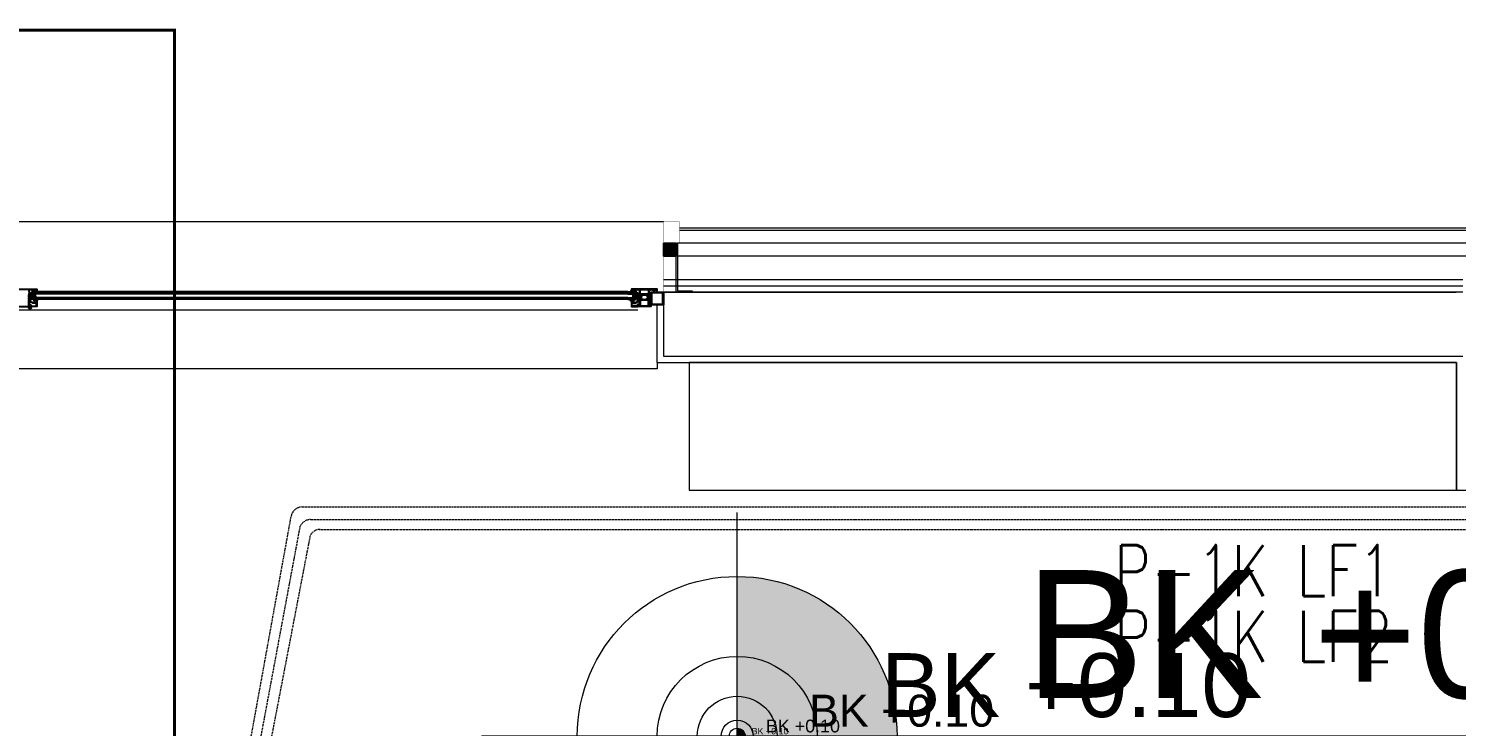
# Model space of a CAD drawing. Extents: x -9059 to 11889, y -1514 to 6575.
# Drawn here: x 2025.5 to 2472.1, y 3649.9 to 3868.4 of the extents above; entities that cross this region are included whole.
import ezdxf
from ezdxf.enums import TextEntityAlignment as Align

# ---------------------------------------------------------------- set-up
doc = ezdxf.new("R2010")
doc.units = 0
doc.header["$LTSCALE"] = 25
doc.header["$MEASUREMENT"] = 0
for name, pattern in [('DOT2', [0.125, 0, -0.125]), ('HIDDEN', [0.375, 0.25, -0.125]), ('HIDDEN2', [4.7625, 3.175, -1.5875])]:
    doc.linetypes.add(name, pattern=pattern)
doc.layers.get('0').update_dxf_attribs({"color": 9, "lineweight": 9})
for name, color, linetype, lineweight in [('00', 9, 'Continuous', 9), ('05', 9, 'Continuous', 9), ('06D', 9, 'Continuous', 9), ('10', 9, 'Continuous', 9), ('14', 9, 'Continuous', 9), ('15', 9, 'Continuous', 9), ('20', 9, 'DOT2', 9), ('21', 9, 'Continuous', 9), ('21 @ 1 (1)', 9, 'Continuous', 9), ('21 @ 10 (1)', 9, 'Continuous', 9), ('21 @ 10 (2)', 9, 'Continuous', 9), ('21 @ 2 (1)', 9, 'Continuous', 9), ('21 @ 20', 9, 'Continuous', 9), ('21 @ 5 (1)', 9, 'Continuous', 9), ('21 @ 5 (2)', 9, 'Continuous', 9), ('32-ekipman', 8, 'Continuous', 9), ('33', 9, 'BATTING', 9), ('40A', 9, 'Continuous', 9), ('E-YAZI', 7, 'Continuous', 30)]:
    doc.layers.add(name, color=color, linetype=linetype, lineweight=lineweight)
doc.styles.add('Arial', font='arial.ttf', dxfattribs={"height": 2.5})
doc.styles.add('E-YAZI', font='txttw.shx')
doc.linetypes.add('BATTING', pattern='A,0.0001,-0.1,[134,ltypeshp.shx,S=0.1,R=0,X=-0.1,Y=0],-0.2,[134,ltypeshp.shx,S=0.1,R=180,X=0.1,Y=0],-0.1', length=0.4001)

# ---------------------------------------------------------------- blocks, each defined once
blk = doc.blocks.new('0a_elevationtarget-p')
h = blk.add_hatch(color=256)
h.paths.add_polyline_path([(2.5, 0, 0.414214), (0, 2.5), (0, 0)])
h.paths.add_polyline_path([(0, 0), (-2.5, 0, 0.414214), (0, -2.5)])
blk.add_line((0, -3.5), (0, 3.5))
blk.add_lwpolyline([(16.605, 0), (-4, 0)])
blk.add_circle((0, 0), 2.5)
at = {"layer": '40A'}
blk.add_lwpolyline([(-2.5, 0), (2.5, 0)], dxfattribs=at)
at = {"style": 'Arial'}
blk.add_attdef('BITMISKOT', text='', height=2, dxfattribs=at).set_placement((4.5, 0), align=Align.BOTTOM_LEFT)
blk.add_attdef('KABAKOT', text='', height=2, dxfattribs=at).set_placement((4.5, -0.592), align=Align.TOP_LEFT)
blk = doc.blocks.new('*U1269')
at = {"layer": '21 @ 1 (1)'}
blk.add_blockref('0a_elevationtarget-p', (2247.09, 3646.88), dxfattribs=at).add_auto_attribs({'BITMISKOT': 'BK +0.10', 'KABAKOT': 'KK -0.25'})
at = {"layer": '21 @ 10 (1)', "xscale": 10, "yscale": 10, "zscale": 10}
blk.add_blockref('0a_elevationtarget-p', (2247.09, 3646.88), dxfattribs=at).add_auto_attribs({'BITMISKOT': 'BK +0.10', 'KABAKOT': 'KK -0.25'})
at = {"layer": '21 @ 10 (2)', "xscale": 10, "yscale": 10, "zscale": 10}
blk.add_blockref('0a_elevationtarget-p', (2247.09, 3646.88), dxfattribs=at).add_auto_attribs({'BITMISKOT': 'BK +0.10', 'KABAKOT': 'KK -0.25'})
at = {"layer": '21 @ 2 (1)', "xscale": 2, "yscale": 2, "zscale": 2}
blk.add_blockref('0a_elevationtarget-p', (2247.09, 3646.88), dxfattribs=at).add_auto_attribs({'BITMISKOT': 'BK +0.10', 'KABAKOT': 'KK -0.25'})
at = {"layer": '21 @ 20', "xscale": 20, "yscale": 20, "zscale": 20}
blk.add_blockref('0a_elevationtarget-p', (2247.09, 3646.88), dxfattribs=at).add_auto_attribs({'BITMISKOT': 'BK +0.10', 'KABAKOT': 'KK -0.25'})
at = {"layer": '21 @ 5 (1)', "xscale": 5, "yscale": 5, "zscale": 5}
blk.add_blockref('0a_elevationtarget-p', (2247.09, 3646.88), dxfattribs=at).add_auto_attribs({'BITMISKOT': 'BK +0.10', 'KABAKOT': 'KK -0.25'})
at = {"layer": '21 @ 5 (2)', "xscale": 5, "yscale": 5, "zscale": 5}
blk.add_blockref('0a_elevationtarget-p', (2247.09, 3646.88), dxfattribs=at).add_auto_attribs({'BITMISKOT': 'BK +0.10', 'KABAKOT': 'KK -0.25'})
blk = doc.blocks.new('p-mek-zemin')
at = {"layer": '20', "linetype": 'HIDDEN', "lineweight": 0, "ltscale": 0.5}
for p, q in [((-67180.4, -54356.2), (-63520, -54356.2)), ((-67154.3, -54395.6), (-63520, -54395.6)), ((-67126.9, -54426.2), (-63520, -54426.2))]:
    blk.add_line(p, q, dxfattribs=at)
for points in [[(-67601.9, -56520.7), (-67215.3, -54388.7)], [(-67586, -56561.9), (-67186.1, -54415.9)], [(-67564.6, -56581.9), (-67154.1, -54443.9)]]:
    blk.add_lwpolyline(points, dxfattribs=at)
for centre, end in [((-67180.4, -54391.2), 175.8832), ((-67154.3, -54430.6), 155.1932), ((-67123.7, -54461.2), 150.2945)]:
    blk.add_arc(centre, 35, 90, end, dxfattribs=at)
blk = doc.blocks.new('p-s-profil')
at = {"layer": '10'}
blk.add_lwpolyline([(9, 15.3), (4.6, 15.3), (4.6, 0.4), (0, 0.4), (0, 0), (5, 0), (5, 14.9), (9, 14.9), (9, 15.3)], dxfattribs=at)
blk.add_lwpolyline([(9, 15.3), (4.6, 15.3), (4.6, 0.4), (0, 0.4), (0, 0), (5, 0), (5, 14.9), (9, 14.9), (9, 15.3)], dxfattribs=at)
blk = doc.blocks.new('p-kutu_profil_40x40')
h = blk.add_hatch(color=256)
h.dxf.hatch_style = 1
h.paths.add_polyline_path([(0, 0), (4, 0), (4, 4), (0, 4)])
h = blk.add_hatch(color=255)
h.dxf.hatch_style = 1
h.paths.add_polyline_path([(0, 0), (4, 0), (4, 4), (0, 4)])
blk.add_lwpolyline([(0, 0), (4, 0), (4, 4), (0, 4)], close=True)
at = {"layer": '10'}
for points in [[(0, 4), (4, 4), (4, 0), (0, 0)], [(0, 4), (4, 4), (4, 0), (0, 0)], [(0, 0), (4, 0), (4, 4), (0, 4)], [(0.3, 3.7), (3.7, 3.7), (3.7, 0.3), (0.3, 0.3)], [(0.3, 3.7), (3.7, 3.7), (3.7, 0.3), (0.3, 0.3)]]:
    blk.add_lwpolyline(points, close=True, dxfattribs=at)
blk = doc.blocks.new('p-dolay-porschee')
blk.add_lwpolyline([(0, 0), (100, 0), (100, -100), (0, -100)], close=True)

msp = doc.modelspace()

# ---------------------------------------------------------------- hatches: boundary and pattern name
at = {"layer": '06D', "lineweight": 25, "ltscale": 0.5}
h = msp.add_hatch(dxfattribs=at)
h.set_pattern_fill('ANSI31', color=256, scale=0.05, style=0)
h.set_pattern_definition([(225, (56.79522, -248.68422), (0.1122532015, -0.1122532015), [])])
h.paths.add_polyline_path([(2027.39, 3784.18), (2027.57, 3784.36, 0.203536), (2027.61, 3784.43), (2027.61, 3784.51, 0.380587), (2027.52, 3784.61, -0.061836), (2026.26, 3784.92, -0.189764), (2026.21, 3784.97), (2026.01, 3785.39, 0.285747), (2025.93, 3785.45), (2025.64, 3785.45, 0.414214), (2025.62, 3785.43), (2025.62, 3785.34, 0.414214), (2025.64, 3785.32), (2025.85, 3785.32, -0.414214), (2025.89, 3785.29), (2025.89, 3785.1, -0.414214), (2025.86, 3785.07), (2025.78, 3785.07, -0.414214), (2025.76, 3785.1), (2025.76, 3785.13, 0.414214), (2025.73, 3785.16), (2025.66, 3785.16, 0.296563), (2025.64, 3785.15), (2025.58, 3785.01, 0.104779), (2025.57, 3784.94), (2025.57, 3784.86, -0.081633), (2025.57, 3783.88), (2025.57, 3783.8, 0.104779), (2025.58, 3783.73), (2025.64, 3783.59, 0.296563), (2025.66, 3783.58), (2025.73, 3783.58, 0.414214), (2025.76, 3783.61), (2025.76, 3783.65, -0.414214), (2025.78, 3783.67), (2025.86, 3783.67, -0.414214), (2025.89, 3783.65), (2025.89, 3783.59, 0.414214), (2025.91, 3783.56), (2026.01, 3783.56, 0.328426), (2026.05, 3783.6), (2026.27, 3784.3, -0.309555), (2026.29, 3784.32), (2027.1, 3784.37, 0.394287), (2027.12, 3784.39, -0.364538), (2027.16, 3784.44, -0.068684), (2027.46, 3784.45, -0.950368), (2027.46, 3784.41, 0.000002), (2027.46, 3784.41), (2027.3, 3784.26, 0.999219)])
h.paths.add_polyline_path([(2025.96, 3784.51), (2025.96, 3784.85, 0.414214), (2025.93, 3784.88), (2025.8, 3784.88, 0.414214), (2025.77, 3784.85), (2025.77, 3784.51, 0.414214), (2025.8, 3784.48), (2025.93, 3784.48, 0.414214)], flags=16)
h.paths.add_polyline_path([(2025.93, 3784.26), (2025.8, 3784.26, 0.414214), (2025.77, 3784.23), (2025.77, 3783.89, 0.414214), (2025.8, 3783.86), (2025.93, 3783.86, 0.414214), (2025.96, 3783.89), (2025.96, 3784.23, 0.414214)], flags=16)
h = msp.add_hatch(dxfattribs=at)
h.set_pattern_fill('ANSI31', color=256, scale=0.05, style=0)
h.set_pattern_definition([(315, (61.20478, -248.68422), (-0.1122532015, -0.1122532015), [])])
h.paths.add_polyline_path([(2027.39, 3784.18), (2027.57, 3784.36, 0.203536), (2027.61, 3784.43), (2027.61, 3784.51, 0.380587), (2027.52, 3784.61, -0.061836), (2026.26, 3784.92, -0.189764), (2026.21, 3784.97), (2026.01, 3785.39, 0.285747), (2025.93, 3785.45), (2025.64, 3785.45, 0.414214), (2025.62, 3785.43), (2025.62, 3785.34, 0.414214), (2025.64, 3785.32), (2025.85, 3785.32, -0.414214), (2025.89, 3785.29), (2025.89, 3785.1, -0.414214), (2025.86, 3785.07), (2025.78, 3785.07, -0.414214), (2025.76, 3785.1), (2025.76, 3785.13, 0.414214), (2025.73, 3785.16), (2025.66, 3785.16, 0.296563), (2025.64, 3785.15), (2025.58, 3785.01, 0.104779), (2025.57, 3784.94), (2025.57, 3784.86, -0.081633), (2025.57, 3783.88), (2025.57, 3783.8, 0.104779), (2025.58, 3783.73), (2025.64, 3783.59, 0.296563), (2025.66, 3783.58), (2025.73, 3783.58, 0.414214), (2025.76, 3783.61), (2025.76, 3783.65, -0.414214), (2025.78, 3783.67), (2025.86, 3783.67, -0.414214), (2025.89, 3783.65), (2025.89, 3783.59, 0.414214), (2025.91, 3783.56), (2026.01, 3783.56, 0.328426), (2026.05, 3783.6), (2026.27, 3784.3, -0.309555), (2026.29, 3784.32), (2027.1, 3784.37, 0.394287), (2027.12, 3784.39, -0.364538), (2027.16, 3784.44, -0.068684), (2027.46, 3784.45, -0.950368), (2027.46, 3784.41, 0.000002), (2027.46, 3784.41), (2027.3, 3784.26, 0.999219)])
h.paths.add_polyline_path([(2025.96, 3784.51), (2025.96, 3784.85, 0.414214), (2025.93, 3784.88), (2025.8, 3784.88, 0.414214), (2025.77, 3784.85), (2025.77, 3784.51, 0.414214), (2025.8, 3784.48), (2025.93, 3784.48, 0.414214)], flags=16)
h.paths.add_polyline_path([(2025.93, 3784.26), (2025.8, 3784.26, 0.414214), (2025.77, 3784.23), (2025.77, 3783.89, 0.414214), (2025.8, 3783.86), (2025.93, 3783.86, 0.414214), (2025.96, 3783.89), (2025.96, 3784.23, 0.414214)], flags=16)
h = msp.add_hatch(dxfattribs=at)
h.set_pattern_fill('ANSI31', color=256, scale=0.05, angle=450, style=0)
h.set_pattern_definition([(225, (68.3354, 133.83068), (-0.1122532015, 0.1122532015), [])])
edge = h.paths.add_edge_path(flags=16)
edge.add_arc((2214.68, 3786.36), 0.025, 270, 360)
edge.add_line((2214.7, 3786.36), (2214.7, 3786.46))
edge.add_arc((2214.68, 3786.46), 0.025, 0, 90)
edge.add_line((2214.68, 3786.49), (2214.5, 3786.49))
edge.add_arc((2214.5, 3786.46), 0.025, 90, 180)
edge.add_line((2214.47, 3786.46), (2214.47, 3786.36))
edge.add_arc((2214.5, 3786.36), 0.025, 180, 270)
edge.add_line((2214.5, 3786.34), (2214.68, 3786.34))
edge = h.paths.add_edge_path()
edge.add_arc((2214.87, 3786.37), 0.035, 180, 270, ccw=False)
edge.add_line((2214.84, 3786.37), (2214.84, 3786.45))
edge.add_arc((2214.85, 3786.45), 0.015, 137.8308, 180, ccw=False)
edge.add_line((2214.84, 3786.46), (2214.88, 3786.5))
edge.add_arc((2214.85, 3786.53), 0.04, 316.3869, 422.9563)
edge.add_line((2214.87, 3786.56), (2214.78, 3786.61))
edge.add_arc((2214.7, 3786.45), 0.175, 62.9563, 90)
edge.add_line((2214.7, 3786.63), (2214.47, 3786.63))
edge.add_arc((2214.47, 3786.45), 0.175, 90, 117.0437)
edge.add_line((2214.39, 3786.61), (2214.3, 3786.56))
edge.add_arc((2214.32, 3786.53), 0.04, 117.0437, 223.6131)
edge.add_line((2214.29, 3786.5), (2214.33, 3786.46))
edge.add_arc((2214.32, 3786.45), 0.015, 0, 42.1692, ccw=False)
edge.add_line((2214.34, 3786.45), (2214.34, 3786.37))
edge.add_arc((2214.3, 3786.37), 0.035, 270, 360, ccw=False)
edge.add_line((2214.3, 3786.33), (2214.02, 3786.33))
edge.add_arc((2214.02, 3786.29), 0.04, 90, 180)
edge.add_line((2213.98, 3786.29), (2213.98, 3786.15))
edge.add_arc((2214.03, 3786.15), 0.05, 180, 220.0348)
edge.add_line((2213.99, 3786.11), (2214.37, 3785.58))
edge.add_arc((2214.4, 3785.61), 0.04, 220.0348, 393.0043)
edge.add_line((2214.43, 3785.63), (2214.11, 3786.13))
edge.add_arc((2214.16, 3786.17), 0.06, 33.8544, 213.0043, ccw=False)
edge.add_line((2214.21, 3786.2), (2215.05, 3786.2))
edge.add_arc((2215.05, 3786.24), 0.04, 270, 360)
edge.add_line((2215.09, 3786.24), (2215.09, 3786.29))
edge.add_arc((2215.05, 3786.29), 0.04, 360, 450)
edge.add_line((2215.05, 3786.33), (2214.87, 3786.33))
h = msp.add_hatch(dxfattribs=at)
h.set_pattern_fill('ANSI31', color=256, scale=0.05, style=0)
h.set_pattern_definition([(225, (250.79522, -248.68329), (0.1122532015, -0.1122532015), [])])
h.paths.add_polyline_path([(2214.73, 3784.18), (2214.54, 3784.36, -0.203536), (2214.51, 3784.43), (2214.51, 3784.51, -0.380587), (2214.6, 3784.61, 0.061836), (2215.86, 3784.92, 0.189764), (2215.91, 3784.97), (2216.1, 3785.4, -0.285747), (2216.19, 3785.45), (2216.48, 3785.45, -0.414214), (2216.5, 3785.43), (2216.5, 3785.34, -0.414214), (2216.48, 3785.32), (2216.27, 3785.32, 0.414214), (2216.23, 3785.29), (2216.23, 3785.1, 0.414214), (2216.26, 3785.07), (2216.34, 3785.07, 0.414214), (2216.36, 3785.1), (2216.36, 3785.13, -0.414214), (2216.39, 3785.16), (2216.46, 3785.16, -0.296563), (2216.47, 3785.15), (2216.53, 3785.01, -0.104779), (2216.55, 3784.94), (2216.55, 3784.86, 0.081633), (2216.55, 3783.88), (2216.55, 3783.8, -0.104779), (2216.53, 3783.73), (2216.47, 3783.59, -0.296563), (2216.46, 3783.58), (2216.39, 3783.58, -0.414214), (2216.36, 3783.61), (2216.36, 3783.65, 0.414214), (2216.34, 3783.67), (2216.26, 3783.67, 0.414214), (2216.23, 3783.65), (2216.23, 3783.59, -0.414214), (2216.21, 3783.56), (2216.11, 3783.56, -0.328426), (2216.06, 3783.6), (2215.84, 3784.3, 0.309555), (2215.82, 3784.32), (2215.02, 3784.37, -0.394287), (2215, 3784.39, 0.364538), (2214.96, 3784.44, 0.068684), (2214.66, 3784.45, 0.950368), (2214.66, 3784.41, -0.000002), (2214.66, 3784.41), (2214.81, 3784.26, -0.999219)])
h.paths.add_polyline_path([(2216.16, 3784.51), (2216.16, 3784.85, -0.414214), (2216.19, 3784.88), (2216.32, 3784.88, -0.414214), (2216.35, 3784.85), (2216.35, 3784.51, -0.414214), (2216.32, 3784.48), (2216.19, 3784.48, -0.414214)], flags=16)
h.paths.add_polyline_path([(2216.19, 3784.26), (2216.32, 3784.26, -0.414214), (2216.35, 3784.23), (2216.35, 3783.89, -0.414214), (2216.32, 3783.86), (2216.19, 3783.86, -0.414214), (2216.16, 3783.89), (2216.16, 3784.23, -0.414214)], flags=16)

# ---------------------------------------------------------------- linework, layer by layer
at = {"layer": '00'}
msp.add_lwpolyline([(2474.06, 3785.87), (2224.06, 3785.87), (2224.06, 3765.87), (2474.06, 3765.87), (2474.06, 3765.87)], dxfattribs=at)
at = {"layer": '06D'}
for points in [[(2224.06, 3807.87), (1824.06, 3807.87)], [(2974.06, 3801.17), (2228.46, 3801.17)], [(2974.06, 3797.17), (2228.46, 3797.17)], [(2224.06, 3789.87), (2474.06, 3789.87)], [(2220.84, 3785.87), (2471.97, 3785.87)], [(1831.78, 3780.34), (2215.99, 3780.34)], [(2222.06, 3763.87), (2222.06, 3761.87), (1826.06, 3761.87), (1826.06, 3763.87)]]:
    msp.add_lwpolyline(points, dxfattribs=at)
at = {"layer": '06D', "lineweight": 25, "ltscale": 0.5}
for points in [[(2025.57, 3783.88, 0.081633), (2025.57, 3784.86), (2025.57, 3784.94, -0.104779), (2025.58, 3785.01), (2025.64, 3785.15, -0.296563), (2025.66, 3785.16), (2025.73, 3785.16, -0.414214), (2025.76, 3785.13), (2025.76, 3785.1, 0.414214), (2025.78, 3785.07), (2025.86, 3785.07, 0.414214), (2025.89, 3785.1), (2025.89, 3785.29, 0.414214), (2025.85, 3785.32), (2025.64, 3785.32, -0.414214), (2025.62, 3785.34), (2025.62, 3785.43, -0.414214), (2025.64, 3785.45), (2025.93, 3785.45, -0.285747), (2026.01, 3785.39), (2026.21, 3784.97, 0.189764), (2026.26, 3784.92, 0.061836), (2027.52, 3784.61, -0.380587), (2027.61, 3784.51), (2027.61, 3784.43, -0.203536), (2027.57, 3784.36), (2027.39, 3784.18, -0.999219), (2027.3, 3784.26), (2027.46, 3784.41, 0.950364), (2027.46, 3784.45, 0.068684), (2027.16, 3784.44, 0.364538), (2027.12, 3784.39, -0.394287), (2027.1, 3784.37), (2026.29, 3784.32, 0.309555), (2026.27, 3784.3), (2026.05, 3783.6, -0.328426), (2026.01, 3783.56), (2025.91, 3783.56, -0.414214), (2025.89, 3783.59), (2025.89, 3783.65, 0.414214), (2025.86, 3783.67), (2025.78, 3783.67, 0.414214), (2025.76, 3783.65), (2025.76, 3783.61, -0.414214), (2025.73, 3783.58), (2025.66, 3783.58, -0.296563), (2025.64, 3783.59), (2025.58, 3783.73, -0.104779), (2025.57, 3783.8), (2025.57, 3783.88)], [(2025.57, 3783.88, 0.081633), (2025.57, 3784.86), (2025.57, 3784.94, -0.104779), (2025.58, 3785.01), (2025.64, 3785.15, -0.296563), (2025.66, 3785.16), (2025.73, 3785.16, -0.414214), (2025.76, 3785.13), (2025.76, 3785.1, 0.414214), (2025.78, 3785.07), (2025.86, 3785.07, 0.414214), (2025.89, 3785.1), (2025.89, 3785.29, 0.414214), (2025.85, 3785.32), (2025.64, 3785.32, -0.414214), (2025.62, 3785.34), (2025.62, 3785.43, -0.414214), (2025.64, 3785.45), (2025.93, 3785.45, -0.285747), (2026.01, 3785.39), (2026.21, 3784.97, 0.189764), (2026.26, 3784.92, 0.061836), (2027.52, 3784.61, -0.380587), (2027.61, 3784.51), (2027.61, 3784.43, -0.203536), (2027.57, 3784.36), (2027.39, 3784.18, -0.999219), (2027.3, 3784.26), (2027.46, 3784.41, 0.950364), (2027.46, 3784.45, 0.068684), (2027.16, 3784.44, 0.364538), (2027.12, 3784.39, -0.394287), (2027.1, 3784.37), (2026.29, 3784.32, 0.309555), (2026.27, 3784.3), (2026.05, 3783.6, -0.328426), (2026.01, 3783.56), (2025.91, 3783.56, -0.414214), (2025.89, 3783.59), (2025.89, 3783.65, 0.414214), (2025.86, 3783.67), (2025.78, 3783.67, 0.414214), (2025.76, 3783.65), (2025.76, 3783.61, -0.414214), (2025.73, 3783.58), (2025.66, 3783.58, -0.296563), (2025.64, 3783.59), (2025.58, 3783.73, -0.104779), (2025.57, 3783.8), (2025.57, 3783.88)], [(2028.08, 3786.35, 0.220745), (2028.39, 3785.75, -0.651907), (2028.34, 3785.68, -0.176952), (2028.05, 3786, 0.281357), (2027.9, 3786.09), (2027.82, 3786.09), (2027.81, 3786.09), (2027.8, 3786.09), (2027.79, 3786.08), (2027.79, 3786.08), (2027.78, 3786.08), (2027.77, 3786.07), (2027.77, 3786.07), (2027.76, 3786.06), (2027.76, 3786.05), (2027.76, 3786.04), (2027.76, 3785.96), (2027.76, 3785.96), (2027.76, 3785.96), (2027.76, 3785.95), (2027.75, 3785.95), (2027.75, 3785.95), (2027.75, 3785.95), (2027.75, 3785.94), (2027.74, 3785.94), (2027.74, 3785.94), (2027.66, 3785.94), (2027.65, 3785.94), (2027.65, 3785.94), (2027.65, 3785.94), (2027.65, 3785.95), (2027.64, 3785.95), (2027.64, 3785.95), (2027.64, 3785.95), (2027.64, 3785.96), (2027.64, 3785.96), (2027.64, 3786.04), (2027.64, 3786.04), (2027.64, 3786.05), (2027.63, 3786.06), (2027.63, 3786.07), (2027.62, 3786.07), (2027.62, 3786.08), (2027.61, 3786.08), (2027.6, 3786.08), (2027.59, 3786.09), (2027.58, 3786.09), (2027.57, 3786.08), (2027.57, 3786.08), (2027.56, 3786.08), (2027.55, 3786.07), (2027.55, 3786.07), (2027.54, 3786.06), (2027.54, 3786.05), (2027.54, 3786.04), (2027.54, 3785.96), (2027.54, 3785.96), (2027.54, 3785.96), (2027.54, 3785.95), (2027.53, 3785.95), (2027.53, 3785.95), (2027.53, 3785.95), (2027.53, 3785.94), (2027.52, 3785.94), (2027.52, 3785.94), (2027.44, 3785.94), (2027.43, 3785.94), (2027.43, 3785.94), (2027.43, 3785.94), (2027.43, 3785.95), (2027.42, 3785.95), (2027.42, 3785.95), (2027.42, 3785.95), (2027.42, 3785.96), (2027.42, 3785.96), (2027.42, 3786.04), (2027.42, 3786.04), (2027.42, 3786.05), (2027.41, 3786.06), (2027.41, 3786.07), (2027.4, 3786.07), (2027.4, 3786.08), (2027.39, 3786.08), (2027.38, 3786.08), (2027.37, 3786.09), (2027.36, 3786.09), (2027.35, 3786.08), (2027.35, 3786.08), (2027.34, 3786.08), (2027.33, 3786.07), (2027.33, 3786.07), (2027.32, 3786.06), (2027.32, 3786.05), (2027.32, 3786.04), (2027.32, 3785.96), (2027.32, 3785.96), (2027.32, 3785.96), (2027.32, 3785.95), (2027.31, 3785.95), (2027.31, 3785.95), (2027.31, 3785.95), (2027.31, 3785.94), (2027.3, 3785.94), (2027.3, 3785.94), (2027.22, 3785.94), (2027.21, 3785.94), (2027.21, 3785.94), (2027.21, 3785.94), (2027.21, 3785.95), (2027.2, 3785.95), (2027.2, 3785.95), (2027.2, 3785.95), (2027.2, 3785.96), (2027.2, 3785.96), (2027.2, 3786.04), (2027.2, 3786.04), (2027.2, 3786.05), (2027.19, 3786.06), (2027.19, 3786.07), (2027.18, 3786.07), (2027.18, 3786.08), (2027.17, 3786.08), (2027.16, 3786.08), (2027.15, 3786.09), (2027.14, 3786.09), (2027.13, 3786.08), (2027.13, 3786.08), (2027.12, 3786.08), (2027.11, 3786.07), (2027.11, 3786.07), (2027.1, 3786.06), (2027.1, 3786.05), (2027.1, 3786.04), (2027.1, 3785.96), (2027.1, 3785.96), (2027.1, 3785.96), (2027.1, 3785.95), (2027.09, 3785.95), (2027.09, 3785.95), (2027.09, 3785.95), (2027.09, 3785.94), (2027.08, 3785.94), (2027.08, 3785.94), (2027, 3785.94), (2026.99, 3785.94), (2026.99, 3785.94), (2026.99, 3785.94), (2026.99, 3785.95), (2026.98, 3785.95), (2026.98, 3785.95), (2026.98, 3785.95), (2026.98, 3785.96), (2026.98, 3785.96), (2026.98, 3786.3, -0.414214), (2027.01, 3786.33), (2027.24, 3786.33, 0.414214), (2027.27, 3786.36), (2027.27, 3786.42, 0.291535), (2027.26, 3786.44), (2027.21, 3786.46, -0.613042), (2027.21, 3786.52), (2027.33, 3786.59, -0.127095), (2027.39, 3786.6), (2027.59, 3786.6, -0.127095), (2027.65, 3786.59), (2027.76, 3786.53, -0.585233), (2027.76, 3786.46), (2027.71, 3786.44, 0.167811), (2027.71, 3786.42), (2027.71, 3786.36, 0.414214), (2027.74, 3786.33), (2028.03, 3786.33), (2028.03, 3786.39, -0.394677), (2028.08, 3786.35)], [(2213.93, 3786.35, -0.220745), (2213.62, 3785.75, 0.651907), (2213.67, 3785.68, 0.176952), (2213.96, 3786, -0.281357), (2214.11, 3786.09), (2214.19, 3786.09), (2214.2, 3786.09), (2214.21, 3786.09), (2214.22, 3786.09), (2214.22, 3786.08), (2214.23, 3786.08), (2214.24, 3786.07), (2214.24, 3786.07), (2214.25, 3786.06), (2214.25, 3786.05), (2214.25, 3786.04), (2214.25, 3785.96), (2214.25, 3785.96), (2214.25, 3785.96), (2214.25, 3785.95), (2214.26, 3785.95), (2214.26, 3785.95), (2214.26, 3785.95), (2214.26, 3785.94), (2214.27, 3785.94), (2214.27, 3785.94), (2214.35, 3785.94), (2214.36, 3785.94), (2214.36, 3785.94), (2214.36, 3785.94), (2214.36, 3785.95), (2214.37, 3785.95), (2214.37, 3785.95), (2214.37, 3785.95), (2214.37, 3785.96), (2214.37, 3785.96), (2214.37, 3786.04), (2214.37, 3786.05), (2214.37, 3786.05), (2214.38, 3786.06), (2214.38, 3786.07), (2214.39, 3786.07), (2214.39, 3786.08), (2214.4, 3786.08), (2214.41, 3786.09), (2214.42, 3786.09), (2214.43, 3786.09), (2214.44, 3786.09), (2214.44, 3786.08), (2214.45, 3786.08), (2214.46, 3786.07), (2214.46, 3786.07), (2214.47, 3786.06), (2214.47, 3786.05), (2214.47, 3786.04), (2214.47, 3785.96), (2214.47, 3785.96), (2214.47, 3785.96), (2214.47, 3785.95), (2214.48, 3785.95), (2214.48, 3785.95), (2214.48, 3785.95), (2214.48, 3785.94), (2214.49, 3785.94), (2214.49, 3785.94), (2214.57, 3785.94), (2214.58, 3785.94), (2214.58, 3785.94), (2214.58, 3785.94), (2214.58, 3785.95), (2214.59, 3785.95), (2214.59, 3785.95), (2214.59, 3785.95), (2214.59, 3785.96), (2214.59, 3785.96), (2214.59, 3786.04), (2214.59, 3786.05), (2214.59, 3786.05), (2214.6, 3786.06), (2214.6, 3786.07), (2214.61, 3786.07), (2214.61, 3786.08), (2214.62, 3786.08), (2214.63, 3786.09), (2214.64, 3786.09), (2214.65, 3786.09), (2214.66, 3786.09), (2214.66, 3786.08), (2214.67, 3786.08), (2214.68, 3786.07), (2214.68, 3786.07), (2214.69, 3786.06), (2214.69, 3786.05), (2214.69, 3786.04), (2214.69, 3785.96), (2214.69, 3785.96), (2214.69, 3785.96), (2214.69, 3785.95), (2214.7, 3785.95), (2214.7, 3785.95), (2214.7, 3785.95), (2214.7, 3785.94), (2214.71, 3785.94), (2214.71, 3785.94), (2214.79, 3785.94), (2214.8, 3785.94), (2214.8, 3785.94), (2214.8, 3785.94), (2214.8, 3785.95), (2214.81, 3785.95), (2214.81, 3785.95), (2214.81, 3785.95), (2214.81, 3785.96), (2214.81, 3785.96), (2214.81, 3786.04), (2214.81, 3786.05), (2214.81, 3786.05), (2214.82, 3786.06), (2214.82, 3786.07), (2214.83, 3786.07), (2214.83, 3786.08), (2214.84, 3786.08), (2214.85, 3786.09), (2214.86, 3786.09), (2214.87, 3786.09), (2214.88, 3786.09), (2214.88, 3786.08), (2214.89, 3786.08), (2214.9, 3786.07), (2214.9, 3786.07), (2214.91, 3786.06), (2214.91, 3786.05), (2214.91, 3786.04), (2214.91, 3785.96), (2214.91, 3785.96), (2214.91, 3785.96), (2214.91, 3785.95), (2214.92, 3785.95), (2214.92, 3785.95), (2214.92, 3785.95), (2214.92, 3785.94), (2214.93, 3785.94), (2214.93, 3785.94), (2215.01, 3785.94), (2215.02, 3785.94), (2215.02, 3785.94), (2215.02, 3785.94), (2215.02, 3785.95), (2215.03, 3785.95), (2215.03, 3785.95), (2215.03, 3785.95), (2215.03, 3785.96), (2215.03, 3785.96), (2215.03, 3786.3, 0.414214), (2215, 3786.33), (2214.77, 3786.33, -0.414214), (2214.74, 3786.36), (2214.74, 3786.43, -0.291535), (2214.75, 3786.44), (2214.8, 3786.46, 0.613042), (2214.8, 3786.53), (2214.68, 3786.59, 0.127095), (2214.62, 3786.61), (2214.42, 3786.61, 0.127095), (2214.36, 3786.59), (2214.25, 3786.53, 0.585233), (2214.25, 3786.46), (2214.3, 3786.44, -0.167811), (2214.3, 3786.43), (2214.3, 3786.36, -0.414214), (2214.27, 3786.33), (2213.98, 3786.33), (2213.98, 3786.39, 0.394677), (2213.93, 3786.35)], [(2216.55, 3783.88, -0.081633), (2216.55, 3784.86), (2216.55, 3784.94, 0.104779), (2216.53, 3785.01), (2216.47, 3785.15, 0.296563), (2216.46, 3785.16), (2216.39, 3785.16, 0.414214), (2216.36, 3785.13), (2216.36, 3785.1, -0.414214), (2216.34, 3785.07), (2216.26, 3785.07, -0.414214), (2216.23, 3785.1), (2216.23, 3785.29, -0.414214), (2216.27, 3785.32), (2216.48, 3785.32, 0.414214), (2216.5, 3785.34), (2216.5, 3785.43, 0.414214), (2216.48, 3785.45), (2216.19, 3785.45, 0.285747), (2216.1, 3785.4), (2215.91, 3784.97, -0.189764), (2215.86, 3784.92, -0.061836), (2214.6, 3784.61, 0.380587), (2214.51, 3784.51), (2214.51, 3784.43, 0.203536), (2214.54, 3784.36), (2214.73, 3784.18, 0.999219), (2214.81, 3784.26), (2214.66, 3784.41, -0.950364), (2214.66, 3784.45, -0.068684), (2214.96, 3784.44, -0.364538), (2215, 3784.39, 0.394287), (2215.02, 3784.37), (2215.82, 3784.32, -0.309555), (2215.84, 3784.3), (2216.06, 3783.6, 0.328426), (2216.11, 3783.56), (2216.21, 3783.56, 0.414214), (2216.23, 3783.59), (2216.23, 3783.65, -0.414214), (2216.26, 3783.67), (2216.34, 3783.67, -0.414214), (2216.36, 3783.65), (2216.36, 3783.61, 0.414214), (2216.39, 3783.58), (2216.46, 3783.58, 0.296563), (2216.47, 3783.59), (2216.53, 3783.73, 0.104779), (2216.55, 3783.8), (2216.55, 3783.88)]]:
    msp.add_lwpolyline(points, format="xyb", dxfattribs=at)
for points in [[(2025.96, 3784.51, -0.414214), (2025.93, 3784.48), (2025.8, 3784.48, -0.414214), (2025.77, 3784.51), (2025.77, 3784.85, -0.414214), (2025.8, 3784.88), (2025.93, 3784.88, -0.414214), (2025.96, 3784.85)], [(2028.02, 3783.34), (2028.02, 3783.12, 0.414214), (2028.05, 3783.09), (2028.09, 3783.09, 0.356389), (2028.19, 3783.17, -0.262181), (2028.7, 3783.76, 0.316752), (2028.72, 3783.79, 0.499585), (2028.68, 3783.82, -0.048291), (2028.13, 3783.68, -0.086497), (2027.03, 3783.68, -0.16681), (2026.8, 3783.79, 0.169383), (2026.78, 3783.81), (2026.77, 3783.81, 0.513067), (2026.72, 3783.74, 0.159858), (2027.3, 3783.36, 0.178819), (2027.66, 3783.34), (2027.68, 3783.35, -0.13005), (2027.73, 3783.37), (2027.99, 3783.37, -0.414214)], [(2213.99, 3783.34), (2213.99, 3783.12, -0.414214), (2213.96, 3783.09), (2213.92, 3783.09, -0.356389), (2213.82, 3783.17, 0.262181), (2213.31, 3783.76, -0.316752), (2213.29, 3783.79, -0.499585), (2213.33, 3783.82, 0.048291), (2213.88, 3783.68, 0.086497), (2214.98, 3783.68, 0.16681), (2215.21, 3783.79, -0.169383), (2215.23, 3783.81), (2215.24, 3783.81, -0.513067), (2215.29, 3783.74, -0.159858), (2214.71, 3783.36, -0.178819), (2214.35, 3783.34), (2214.33, 3783.36, 0.13005), (2214.28, 3783.37), (2214.02, 3783.37, 0.414214)], [(2214.87, 3786.33, -0.414214), (2214.84, 3786.37), (2214.84, 3786.45, -0.186103), (2214.84, 3786.46), (2214.88, 3786.5, 0.501687), (2214.87, 3786.56), (2214.78, 3786.61, 0.118551), (2214.7, 3786.63), (2214.47, 3786.63, 0.118551), (2214.39, 3786.61), (2214.3, 3786.56, 0.501687), (2214.29, 3786.5), (2214.33, 3786.46, -0.186103), (2214.34, 3786.45), (2214.34, 3786.37, -0.414214), (2214.3, 3786.33), (2214.02, 3786.33, 0.414214), (2213.98, 3786.29), (2213.98, 3786.15, 0.176484), (2213.99, 3786.11), (2214.37, 3785.58, 0.940455), (2214.43, 3785.63), (2214.11, 3786.13, -0.992608), (2214.21, 3786.2), (2215.05, 3786.2, 0.414214), (2215.09, 3786.24), (2215.09, 3786.29, 0.414214), (2215.05, 3786.33)], [(2214.68, 3786.34, 0.414214), (2214.7, 3786.36), (2214.7, 3786.46, 0.414214), (2214.68, 3786.49), (2214.5, 3786.49, 0.414214), (2214.47, 3786.46), (2214.47, 3786.36, 0.414214), (2214.5, 3786.34)], [(2216.16, 3784.51, 0.414214), (2216.19, 3784.48), (2216.32, 3784.48, 0.414214), (2216.35, 3784.51), (2216.35, 3784.85, 0.414214), (2216.32, 3784.88), (2216.19, 3784.88, 0.414214), (2216.16, 3784.85)], [(2217.02, 3783.86, 0.131652), (2217.04, 3783.81), (2217.14, 3783.62, -0.131652), (2217.15, 3783.6), (2217.15, 3783.58, -0.414214), (2217.12, 3783.55), (2216.76, 3783.55, -0.414214), (2216.73, 3783.58), (2216.73, 3783.6, -0.131652), (2216.73, 3783.62), (2216.84, 3783.81, 0.131652), (2216.85, 3783.86), (2216.85, 3784.7, 0.131652), (2216.84, 3784.75), (2216.73, 3784.94, -0.131652), (2216.73, 3784.95), (2216.73, 3784.98, -0.414214), (2216.76, 3785.01), (2217.12, 3785.01, -0.414214), (2217.15, 3784.98), (2217.15, 3784.95, -0.131652), (2217.14, 3784.94), (2217.04, 3784.75, 0.131652), (2217.02, 3784.7)], [(2219.09, 3783.86, -0.131652), (2219.08, 3783.81), (2218.97, 3783.62, 0.131652), (2218.97, 3783.6), (2218.97, 3783.58, 0.414214), (2219, 3783.55), (2219.36, 3783.55, 0.414214), (2219.39, 3783.58), (2219.39, 3783.6, 0.131652), (2219.38, 3783.62), (2219.28, 3783.81, -0.131652), (2219.26, 3783.86), (2219.26, 3784.7, -0.131652), (2219.28, 3784.75), (2219.38, 3784.94, 0.131652), (2219.39, 3784.95), (2219.39, 3784.98, 0.414214), (2219.36, 3785.01), (2219, 3785.01, 0.414214), (2218.97, 3784.98), (2218.97, 3784.95, 0.131652), (2218.97, 3784.94), (2219.08, 3784.75, -0.131652), (2219.09, 3784.7)]]:
    msp.add_lwpolyline(points, format="xyb", close=True, dxfattribs=at)
at = {"layer": '10', "lineweight": 25, "ltscale": 0.5}
for p, q in [((2025.68, 3783.06), (2025.68, 3782.89)), ((2026.18, 3783.06), (2025.68, 3783.06)), ((2025.68, 3782.89), (2025.68, 3781.93)), ((2026.18, 3782.79), (2025.68, 3782.79)), ((2026.55, 3785.31), (2026.55, 3784.11)), ((2027.55, 3785.31), (2027.55, 3784.11)), ((2214.46, 3785.31), (2214.46, 3784.11)), ((2215.46, 3785.31), (2215.46, 3784.11)), ((2219.68, 3783.06), (2219.68, 3782.89)), ((2219.68, 3782.89), (2219.68, 3781.93)), ((2025.68, 3781.93), (2026.18, 3781.66)), ((2219.68, 3781.93), (2220.18, 3781.66))]:
    msp.add_line(p, q, dxfattribs=at)
at = {"layer": '10', "const_width": 0.1}
msp.add_lwpolyline([(2231.06, 3801.17), (2229.06, 3801.17), (2229.06, 3807.87), (2224.06, 3807.87), (2224.06, 3785.87), (2220.26, 3785.87)], dxfattribs=at)
at = {"layer": '10'}
for points in [[(2974.06, 3805.87), (2229.06, 3805.87)], [(2974.06, 3805.17), (2229.06, 3805.17)]]:
    msp.add_lwpolyline(points, dxfattribs=at)
at = {"layer": '10', "lineweight": 25, "ltscale": 0.5}
for points in [[(2020.07, 3786.84), (2028.05, 3786.84, -0.414214), (2028.06, 3786.83), (2028.06, 3786.35, -0.414214), (2028.05, 3786.34), (2027.83, 3786.34, -0.414214), (2027.76, 3786.41), (2027.76, 3786.43, -0.414214), (2027.77, 3786.44), (2027.87, 3786.44, 0.414214), (2027.92, 3786.49), (2027.92, 3786.61, 0.414214), (2027.87, 3786.66), (2027.2, 3786.66, 0.414214), (2027.15, 3786.61), (2027.15, 3786.49, 0.414214), (2027.2, 3786.44), (2027.3, 3786.44, -0.414214), (2027.31, 3786.43), (2027.31, 3786.41, -0.414214), (2027.24, 3786.34), (2026.93, 3786.34, -0.414214), (2026.88, 3786.39), (2026.88, 3786.44), (2026.98, 3786.44, 0.414214), (2027.01, 3786.47), (2027.01, 3786.64), (2026.88, 3786.64), (2026.88, 3786.65), (2026.61, 3786.65), (2026.61, 3786.64), (2026.46, 3786.64), (2026.46, 3786.65), (2026.13, 3786.65), (2026.13, 3786.64), (2025.98, 3786.64), (2025.98, 3786.65), (2025.66, 3786.65, 0.425337), (2025.56, 3786.54), (2025.61, 3785.36, 0.403083), (2025.64, 3785.33), (2025.76, 3785.33, -0.414214), (2025.88, 3785.21), (2025.88, 3785.12, -0.414214), (2025.78, 3785.02), (2025.77, 3785.02, -0.414214), (2025.76, 3785.03), (2025.76, 3785.18, 0.414214), (2025.73, 3785.21), (2025.59, 3785.21, 0.414214), (2025.56, 3785.18), (2025.56, 3784.87), (2025.63, 3784.61, -0.700084), (2025.52, 3784.54), (2025.5, 3784.55), (2025.33, 3784.72, -0.607471)], [(2022.07, 3781.34), (2026.05, 3781.34, 0.414214), (2026.06, 3781.35), (2026.06, 3781.59, 0.414214), (2025.91, 3781.74), (2025.87, 3781.74, 0.414214), (2025.86, 3781.73), (2025.86, 3781.67, 0.366034), (2025.88, 3781.64, -0.365977), (2025.91, 3781.61), (2025.91, 3781.52, -0.414214), (2025.88, 3781.49), (2025.77, 3781.49, -0.365977), (2025.74, 3781.51, 0.365977), (2025.71, 3781.54), (2025.59, 3781.54, -0.414214), (2025.56, 3781.57), (2025.56, 3782.41), (2025.53, 3782.44), (2025.56, 3782.47), (2025.56, 3783.31, -0.414214), (2025.59, 3783.34), (2025.71, 3783.34, 0.365977), (2025.74, 3783.36, -0.365977), (2025.77, 3783.39), (2025.88, 3783.39, -0.414214), (2025.91, 3783.36), (2025.91, 3783.27, -0.365977), (2025.88, 3783.24, 0.366034), (2025.86, 3783.21), (2025.86, 3783.15, 0.414214), (2025.87, 3783.14), (2025.91, 3783.14, 0.414214), (2026.06, 3783.29), (2026.06, 3783.46, 0.414214), (2025.98, 3783.54), (2025.91, 3783.54, -0.414214), (2025.88, 3783.57), (2025.88, 3783.59, 0.414214), (2025.78, 3783.69), (2025.77, 3783.69, 0.414214), (2025.76, 3783.68), (2025.76, 3783.57, -0.414214), (2025.73, 3783.54), (2025.59, 3783.54, -0.414214), (2025.56, 3783.57), (2025.56, 3783.68), (2025.63, 3783.94, 0.700084), (2025.52, 3784.02), (2025.5, 3784.01), (2025.33, 3783.83, 0.607471)], [(2219.98, 3783.54, -0.414222), (2220.06, 3783.46), (2220.06, 3783.29, -0.414214), (2219.91, 3783.14), (2219.87, 3783.14, -0.414214), (2219.86, 3783.15), (2219.86, 3783.21, -0.366034), (2219.88, 3783.24, 0.365977), (2219.91, 3783.27), (2219.91, 3783.36, 0.414214), (2219.88, 3783.39), (2219.77, 3783.39, 0.365977), (2219.74, 3783.36, -0.365977), (2219.71, 3783.34), (2219.59, 3783.34, 0.414214), (2219.56, 3783.31), (2219.56, 3782.47), (2219.53, 3782.44), (2219.56, 3782.41), (2219.56, 3781.57, 0.414214), (2219.59, 3781.54), (2219.71, 3781.54, -0.365977), (2219.74, 3781.51, 0.365977), (2219.77, 3781.49), (2219.88, 3781.49, 0.414214), (2219.91, 3781.52), (2219.91, 3781.61, 0.365977), (2219.88, 3781.64, -0.366034), (2219.86, 3781.67), (2219.86, 3781.73, -0.414214), (2219.87, 3781.74), (2219.91, 3781.74, -0.414214), (2220.06, 3781.59), (2220.06, 3781.35, -0.414214), (2220.05, 3781.34), (2216.07, 3781.34, -0.414214), (2216.06, 3781.35), (2216.06, 3781.59, -0.414214), (2216.21, 3781.74), (2216.25, 3781.74, -0.414214), (2216.26, 3781.73), (2216.26, 3781.67, -0.366034), (2216.23, 3781.64, 0.365977), (2216.21, 3781.61), (2216.21, 3781.52, 0.414214), (2216.24, 3781.49), (2216.35, 3781.49, 0.365977), (2216.38, 3781.51, -0.365977), (2216.41, 3781.54), (2216.53, 3781.54, 0.414214), (2216.56, 3781.57), (2216.56, 3782.41), (2216.59, 3782.44), (2216.56, 3782.47), (2216.56, 3783.31, 0.414214), (2216.53, 3783.34), (2216.41, 3783.34, -0.365977), (2216.38, 3783.36, 0.365977), (2216.35, 3783.39), (2216.24, 3783.39, 0.414214), (2216.21, 3783.36), (2216.21, 3783.27, 0.365977), (2216.23, 3783.24, -0.366034), (2216.26, 3783.21), (2216.26, 3783.15, -0.414214), (2216.25, 3783.14), (2216.21, 3783.14, -0.414214), (2216.06, 3783.29), (2216.06, 3783.46, -0.414214), (2216.14, 3783.54), (2216.21, 3783.54, 0.414214), (2216.24, 3783.57), (2216.24, 3783.59, -0.414214), (2216.34, 3783.69), (2216.35, 3783.69, -0.414214), (2216.36, 3783.68), (2216.36, 3783.57, 0.414214), (2216.39, 3783.54), (2216.53, 3783.54, 0.414214), (2216.56, 3783.57), (2216.56, 3783.68), (2216.49, 3783.94, -0.700084), (2216.6, 3784.02), (2216.61, 3784.01), (2216.78, 3783.83, -0.607471), (2216.77, 3783.77, 0.283637), (2216.75, 3783.75), (2216.7, 3783.57, 1.229391), (2216.75, 3783.54), (2217.22, 3783.54), (2217.06, 3783.8, -0.713664), (2217.08, 3783.83), (2217.33, 3783.74), (2217.46, 3783.54), (2218.66, 3783.54), (2218.78, 3783.74), (2219.03, 3783.83, -0.713664), (2219.06, 3783.8), (2218.89, 3783.54), (2219.37, 3783.54, 1.229391), (2219.42, 3783.57), (2219.37, 3783.75, 0.283637), (2219.35, 3783.77, -0.607471), (2219.33, 3783.83), (2219.5, 3784.01), (2219.52, 3784.02, -0.700084), (2219.63, 3783.94), (2219.56, 3783.68), (2219.56, 3783.57, 0.414214), (2219.59, 3783.54), (2219.73, 3783.54, 0.414214), (2219.76, 3783.57), (2219.76, 3783.68, -0.414214), (2219.77, 3783.69), (2219.78, 3783.69, -0.414214), (2219.88, 3783.59), (2219.88, 3783.57, 0.414214), (2219.91, 3783.54), (2219.98, 3783.54)]]:
    msp.add_lwpolyline(points, format="xyb", dxfattribs=at)
for points in [[(2027.21, 3782.56), (2027.21, 3782.6, -0.414214), (2027.24, 3782.63), (2027.28, 3782.63, -0.414214), (2027.31, 3782.6), (2027.31, 3782.58, 0.414214), (2027.36, 3782.53), (2027.79, 3782.53, 0.414214), (2027.89, 3782.63), (2027.89, 3783.18, 0.414214), (2027.84, 3783.23), (2027.79, 3783.23, 0.127567), (2027.75, 3783.22, -0.09888), (2027.34, 3783.08, 0.367727), (2027.31, 3783.06, -0.399482), (2027.28, 3783.03), (2027.24, 3783.03, -0.414214), (2027.21, 3783.06), (2027.21, 3783.15, -0.400329), (2027.26, 3783.2, 0.114933), (2027.69, 3783.32, -0.127017), (2027.79, 3783.35), (2027.98, 3783.35, -0.414214), (2028.01, 3783.32), (2028.01, 3781.38, -0.414214), (2027.98, 3781.35), (2026.06, 3781.35, -0.414214), (2026.03, 3781.38), (2026.03, 3781.44, -0.414214), (2026.06, 3781.47), (2026.08, 3781.47), (2026.08, 3781.77), (2025.81, 3781.77), (2025.79, 3781.73, -0.414214), (2025.75, 3781.72), (2025.58, 3781.82, -0.767327), (2025.59, 3781.89), (2026.1, 3781.89, -0.414214), (2026.2, 3781.79), (2026.2, 3781.52, 0.414214), (2026.25, 3781.47), (2027.84, 3781.47, 0.414214), (2027.89, 3781.52), (2027.89, 3782.31, 0.414214), (2027.79, 3782.41), (2026.88, 3782.41, -0.172094), (2026.67, 3782.48, 0.126051), (2026.31, 3782.64, -0.197455), (2026.11, 3782.78), (2026, 3782.93, 0.244698), (2025.85, 3783.01), (2025.57, 3783.01, -0.767327), (2025.55, 3783.11), (2025.74, 3783.22, -0.57735), (2025.79, 3783.2), (2025.79, 3783.13), (2025.85, 3783.13, -0.244698), (2026.1, 3783), (2026.2, 3782.84, 0.197455), (2026.33, 3782.76, -0.126051), (2026.74, 3782.57, 0.178336), (2026.88, 3782.53), (2027.18, 3782.53, 0.414214)], [(2025.96, 3783.89, -0.414214), (2025.93, 3783.86), (2025.8, 3783.86, -0.414214), (2025.77, 3783.89), (2025.77, 3784.23, -0.414214), (2025.8, 3784.26), (2025.93, 3784.26, -0.414214), (2025.96, 3784.23)], [(2026.65, 3785.18, -0.414214), (2026.68, 3785.21), (2027.42, 3785.21, -0.414214), (2027.45, 3785.18), (2027.45, 3784.24, -0.414214), (2027.42, 3784.21), (2026.68, 3784.21, -0.414214), (2026.65, 3784.24)], [(2027.59, 3786.47, -0.359904), (2027.62, 3786.44), (2027.62, 3786.27, -0.414214), (2027.59, 3786.24), (2027.39, 3786.24, -0.414214), (2027.36, 3786.27), (2027.36, 3786.44, -0.359904), (2027.38, 3786.47, -0.094739)], [(2214.8, 3782.56), (2214.8, 3782.6, 0.414214), (2214.77, 3782.63), (2214.73, 3782.63, 0.414214), (2214.7, 3782.6), (2214.7, 3782.58, -0.414214), (2214.65, 3782.53), (2214.22, 3782.53, -0.414214), (2214.12, 3782.63), (2214.12, 3783.18, -0.414214), (2214.17, 3783.23), (2214.22, 3783.23, -0.127567), (2214.26, 3783.22, 0.09888), (2214.67, 3783.08, -0.367727), (2214.7, 3783.06, 0.399482), (2214.73, 3783.03), (2214.77, 3783.03, 0.414214), (2214.8, 3783.06), (2214.8, 3783.15, 0.400329), (2214.75, 3783.2, -0.114933), (2214.32, 3783.32, 0.127017), (2214.22, 3783.35), (2214.03, 3783.35, 0.414214), (2214, 3783.32), (2214, 3781.38, 0.414214), (2214.03, 3781.35), (2215.95, 3781.35, 0.414214), (2215.98, 3781.38), (2215.98, 3781.44, 0.414214), (2215.95, 3781.47), (2215.93, 3781.47), (2215.93, 3781.77), (2216.2, 3781.77), (2216.22, 3781.73, 0.414214), (2216.26, 3781.72), (2216.43, 3781.82, 0.767327), (2216.42, 3781.89), (2215.91, 3781.89, 0.414214), (2215.81, 3781.79), (2215.81, 3781.52, -0.414214), (2215.76, 3781.47), (2214.17, 3781.47, -0.414214), (2214.12, 3781.52), (2214.12, 3782.31, -0.414214), (2214.22, 3782.41), (2215.14, 3782.41, 0.172094), (2215.34, 3782.48, -0.126051), (2215.7, 3782.65, 0.197455), (2215.9, 3782.78), (2216.01, 3782.93, -0.244698), (2216.16, 3783.01), (2216.44, 3783.01, 0.767327), (2216.46, 3783.11), (2216.27, 3783.22, 0.57735), (2216.22, 3783.2), (2216.22, 3783.13), (2216.16, 3783.13, 0.244698), (2215.91, 3783), (2215.81, 3782.85, -0.197455), (2215.68, 3782.76, 0.126051), (2215.27, 3782.57, -0.178336), (2215.14, 3782.53), (2214.83, 3782.53, -0.414214)], [(2215.24, 3786.64), (2215.24, 3786.65), (2215.5, 3786.65), (2215.5, 3786.64), (2215.65, 3786.64), (2215.65, 3786.65), (2215.98, 3786.65), (2215.98, 3786.64), (2216.13, 3786.64), (2216.13, 3786.65), (2216.45, 3786.65, -0.425337), (2216.55, 3786.54), (2216.51, 3785.36, -0.403083), (2216.48, 3785.33), (2216.36, 3785.33, 0.414214), (2216.24, 3785.21), (2216.24, 3785.12, 0.414214), (2216.34, 3785.02), (2216.35, 3785.02, 0.414214), (2216.36, 3785.03), (2216.36, 3785.18, -0.414214), (2216.39, 3785.21), (2216.53, 3785.21, -0.414214), (2216.56, 3785.18), (2216.56, 3784.87), (2216.49, 3784.61, 0.700084), (2216.6, 3784.54), (2216.61, 3784.55), (2216.78, 3784.72, 0.607471), (2216.77, 3784.78, -0.283637), (2216.75, 3784.8), (2216.7, 3784.99, -1.229391), (2216.75, 3785.02), (2217.22, 3785.02), (2217.06, 3784.75, 0.859449), (2217.09, 3784.73), (2217.33, 3784.82), (2217.46, 3785.02), (2218.66, 3785.02), (2218.78, 3784.82), (2219.03, 3784.73, 0.859449), (2219.06, 3784.75), (2218.89, 3785.02), (2219.37, 3785.02, -1.229391), (2219.42, 3784.99), (2219.37, 3784.8, -0.283637), (2219.35, 3784.78, 0.607471), (2219.33, 3784.72), (2219.5, 3784.55), (2219.52, 3784.54, 0.700084), (2219.63, 3784.61), (2219.56, 3784.87), (2219.56, 3785.18, -0.414214), (2219.59, 3785.21), (2219.73, 3785.21, -0.414214), (2219.76, 3785.18), (2219.76, 3785.03, 0.414214), (2219.77, 3785.02), (2219.78, 3785.02, 0.414214), (2219.88, 3785.12), (2219.88, 3785.21, 0.414214), (2219.76, 3785.33), (2219.64, 3785.33, -0.403083), (2219.61, 3785.36), (2219.56, 3786.54, -0.425337), (2219.66, 3786.65), (2219.98, 3786.65), (2219.98, 3786.64), (2220.13, 3786.64), (2220.13, 3786.65), (2220.46, 3786.65), (2220.46, 3786.64), (2220.61, 3786.64), (2220.61, 3786.65), (2220.88, 3786.65), (2220.88, 3786.64), (2221.01, 3786.64), (2221.01, 3786.47, -0.414214), (2220.98, 3786.44), (2220.88, 3786.44), (2220.88, 3786.39, 0.414214), (2220.93, 3786.34), (2221.24, 3786.34, 0.414214), (2221.31, 3786.41), (2221.31, 3786.43, 0.414214), (2221.3, 3786.44), (2221.2, 3786.44, -0.414214), (2221.15, 3786.49), (2221.15, 3786.61, -0.414214), (2221.2, 3786.66), (2221.87, 3786.66, -0.414214), (2221.92, 3786.61), (2221.92, 3786.49, -0.414214), (2221.87, 3786.44), (2221.77, 3786.44, 0.414214), (2221.76, 3786.43), (2221.76, 3786.41, 0.414214), (2221.83, 3786.34), (2222.05, 3786.34, 0.414214), (2222.06, 3786.35), (2222.06, 3786.83, 0.414214), (2222.05, 3786.84), (2214.07, 3786.84, 0.414214), (2214.06, 3786.83), (2214.06, 3786.35, 0.414214), (2214.07, 3786.34), (2214.29, 3786.34, 0.414214), (2214.36, 3786.41), (2214.36, 3786.43, 0.414214), (2214.35, 3786.44), (2214.25, 3786.44, -0.414214), (2214.2, 3786.49), (2214.2, 3786.61, -0.414214), (2214.25, 3786.66), (2214.92, 3786.66, -0.414214), (2214.97, 3786.61), (2214.97, 3786.49, -0.414214), (2214.92, 3786.44), (2214.82, 3786.44, 0.414214), (2214.81, 3786.43), (2214.81, 3786.41, 0.414214), (2214.88, 3786.34), (2215.19, 3786.34, 0.414214), (2215.24, 3786.39), (2215.24, 3786.44), (2215.14, 3786.44, -0.414214), (2215.11, 3786.47), (2215.11, 3786.64)], [(2214.42, 3786.47, 0.359904), (2214.39, 3786.44), (2214.39, 3786.27, 0.414214), (2214.42, 3786.24), (2214.62, 3786.24, 0.414214), (2214.65, 3786.27), (2214.65, 3786.44, 0.359904), (2214.63, 3786.47, 0.094739)], [(2215.36, 3785.18, 0.414214), (2215.33, 3785.21), (2214.59, 3785.21, 0.414214), (2214.56, 3785.18), (2214.56, 3784.24, 0.414214), (2214.59, 3784.21), (2215.33, 3784.21, 0.414214), (2215.36, 3784.24)], [(2216.16, 3783.89, 0.414214), (2216.19, 3783.86), (2216.32, 3783.86, 0.414214), (2216.35, 3783.89), (2216.35, 3784.23, 0.414214), (2216.32, 3784.26), (2216.19, 3784.26, 0.414214), (2216.16, 3784.23)], [(2219.96, 3784.51, -0.414214), (2219.93, 3784.48), (2219.8, 3784.48, -0.414214), (2219.77, 3784.51), (2219.77, 3784.85, -0.414214), (2219.8, 3784.88), (2219.93, 3784.88, -0.414214), (2219.96, 3784.85)], [(2219.96, 3783.89, -0.414214), (2219.93, 3783.86), (2219.8, 3783.86, -0.414214), (2219.77, 3783.89), (2219.77, 3784.23, -0.414214), (2219.8, 3784.26), (2219.93, 3784.26, -0.414214), (2219.96, 3784.23)], [(2224.06, 3782.07, -0.414214), (2223.86, 3781.87), (2220.26, 3781.87, -0.414214), (2220.06, 3782.07), (2220.06, 3785.67, -0.414214), (2220.26, 3785.87), (2223.86, 3785.87, -0.414214), (2224.06, 3785.67)], [(2224.06, 3782.07, -0.414214), (2223.86, 3781.87), (2220.26, 3781.87, -0.414214), (2220.06, 3782.07), (2220.06, 3785.67, -0.414214), (2220.26, 3785.87), (2223.86, 3785.87, -0.414214), (2224.06, 3785.67)], [(2025.77, 3780.72), (2025.83, 3780.72), (2025.83, 3780.8, 0.236068), (2025.75, 3780.84), (2025.59, 3780.84, -0.414214), (2025.54, 3780.89), (2025.54, 3781.06, -0.557109), (2026.26, 3781.51, -0.284432), (2026.3, 3781.44, -0.557109), (2026.2, 3781.37, 0.59685), (2025.69, 3781.02, 2.161979), (2025.73, 3780.99), (2025.87, 3780.99, 1), (2025.99, 3780.99), (2026.25, 3780.99, -0.414214), (2026.3, 3780.94), (2026.3, 3780.89, -0.414214), (2026.25, 3780.84), (2026.1, 3780.84, 0.236068), (2026.02, 3780.8), (2026.02, 3780.72), (2026.08, 3780.72), (2026.08, 3780.68, -0.323522), (2026.05, 3780.64), (2025.96, 3780.6, -0.019238), (2025.95, 3780.6), (2025.91, 3780.6, -0.019238), (2025.9, 3780.6), (2025.81, 3780.64, -0.323522), (2025.77, 3780.68)], [(2025.77, 3780.72), (2025.83, 3780.72), (2025.83, 3780.8, 0.236068), (2025.75, 3780.84), (2025.59, 3780.84, -0.414214), (2025.54, 3780.89), (2025.54, 3781.06, -0.557109), (2026.26, 3781.51, -0.284432), (2026.3, 3781.44, -0.557109), (2026.2, 3781.37, 0.59685), (2025.69, 3781.02, 2.161979), (2025.73, 3780.99), (2025.87, 3780.99, 1), (2025.99, 3780.99), (2026.25, 3780.99, -0.414214), (2026.3, 3780.94), (2026.3, 3780.89, -0.414214), (2026.25, 3780.84), (2026.1, 3780.84, 0.236068), (2026.02, 3780.8), (2026.02, 3780.72), (2026.08, 3780.72), (2026.08, 3780.68, -0.323522), (2026.05, 3780.64), (2025.96, 3780.6, -0.019238), (2025.95, 3780.6), (2025.91, 3780.6, -0.019238), (2025.9, 3780.6), (2025.81, 3780.64, -0.323522), (2025.77, 3780.68)]]:
    msp.add_lwpolyline(points, format="xyb", close=True, dxfattribs=at)
for points in [[(2216.75, 3785.21), (2216.75, 3785.68), (2216.76, 3785.68), (2216.76, 3786.18), (2216.75, 3786.18), (2216.75, 3786.65), (2219.37, 3786.65), (2219.37, 3786.18), (2219.36, 3786.18), (2219.36, 3785.68), (2219.37, 3785.68), (2219.37, 3785.21), (2218.13, 3785.21), (2218.13, 3785.23), (2217.98, 3785.23), (2217.98, 3785.21)], [(2216.76, 3783.34), (2216.76, 3781.54), (2219.36, 3781.54), (2219.36, 3783.34)], [(2223.86, 3782.07), (2223.86, 3785.67), (2220.26, 3785.67), (2220.26, 3782.07)], [(2223.86, 3782.07), (2223.86, 3785.67), (2220.26, 3785.67), (2220.26, 3782.07)]]:
    msp.add_lwpolyline(points, close=True, dxfattribs=at)
at = {"layer": '14'}
for points in [[(2222.06, 3763.87), (2222.06, 3781.87)], [(2222.06, 3763.87), (2472.06, 3763.87), (2472.06, 3723.87), (2536.06, 3723.87), (2536.06, 3763.87)]]:
    msp.add_lwpolyline(points, dxfattribs=at)
at = {"layer": '15', "lineweight": 25, "ltscale": 0.5}
for p, q in [((2026.35, 3785.9), (2026.4, 3785.95)), ((2026.35, 3785.9), (2026.35, 3785.31)), ((2212.88, 3785.65), (2026.35, 3785.65)), ((2212.88, 3785.61), (2026.35, 3785.61)), ((2212.88, 3785.31), (2026.35, 3785.31)), ((2026.35, 3784.11), (2026.35, 3783.76)), ((2212.88, 3784.11), (2026.35, 3784.11)), ((2026.35, 3783.76), (2026.4, 3783.71)), ((2212.88, 3785.95), (2026.4, 3785.95)), ((2212.88, 3783.71), (2026.4, 3783.71)), ((2212.88, 3783.71), (2026.86, 3783.71)), ((2212.88, 3785.95), (2215.61, 3785.95)), ((2212.88, 3785.65), (2215.66, 3785.65)), ((2212.88, 3785.61), (2215.66, 3785.61)), ((2212.88, 3785.31), (2215.66, 3785.31)), ((2212.88, 3784.11), (2215.66, 3784.11)), ((2212.88, 3783.71), (2215.15, 3783.71)), ((2212.88, 3783.71), (2215.61, 3783.71)), ((2215.66, 3785.9), (2215.61, 3785.95)), ((2215.66, 3783.76), (2215.61, 3783.71)), ((2215.66, 3785.9), (2215.66, 3785.31)), ((2215.66, 3784.11), (2215.66, 3783.76))]:
    msp.add_line(p, q, dxfattribs=at)
for centre, start, end in [((2024.6, 3784.71), 341.0754, 18.9246), ((2217.41, 3784.71), 161.0754, 198.9246)]:
    msp.add_arc(centre, 1.85, start, end, dxfattribs=at)
at = {"layer": '21', "linetype": 'HIDDEN2', "ltscale": 0.1, "const_width": 1}
msp.add_lwpolyline([(1709.38, 3867.87), (2071.08, 3867.87), (2071.08, 3253.49), (1709.38, 3253.49)], close=True, dxfattribs=at)
at = {"layer": '33', "ltscale": 0.2, "flags": 128}
msp.add_lwpolyline([(2224.06, 3787.87), (2474.06, 3787.87)], dxfattribs=at)

# ---------------------------------------------------------------- block references
at = {"extrusion": (0, 0, -1), "zscale": -1}
for name, p in [('p-s-profil', (-2233.06, 3785.87)), ('p-kutu_profil_40x40', (-2228.06, 3797.17))]:
    msp.add_blockref(name, p, dxfattribs=at)
at = {"layer": '05', "xscale": -0.4, "yscale": 2.4, "rotation": 270}
msp.add_blockref('p-dolay-porschee', (2472.06, 3723.87), dxfattribs=at)
at = {"layer": '21', "color": 6}
msp.add_blockref('*U1269', (0, 0), dxfattribs=at)
at = {"layer": '32-ekipman', "xscale": 0.1, "yscale": 0.1, "zscale": 0.1}
msp.add_blockref('p-mek-zemin', (8829.06, 9154.25), dxfattribs=at)

# ---------------------------------------------------------------- texts
at = {"layer": 'E-YAZI', "color": 6, "style": 'E-YAZI', "width": 0.8}
for s, p in [('P-1K LF1', (2364.98, 3690.68)), ('P-1K LF2', (2364.98, 3670.13))]:
    msp.add_text(s, height=16, dxfattribs=at).set_placement(p)

doc.saveas('drawing.dxf')
